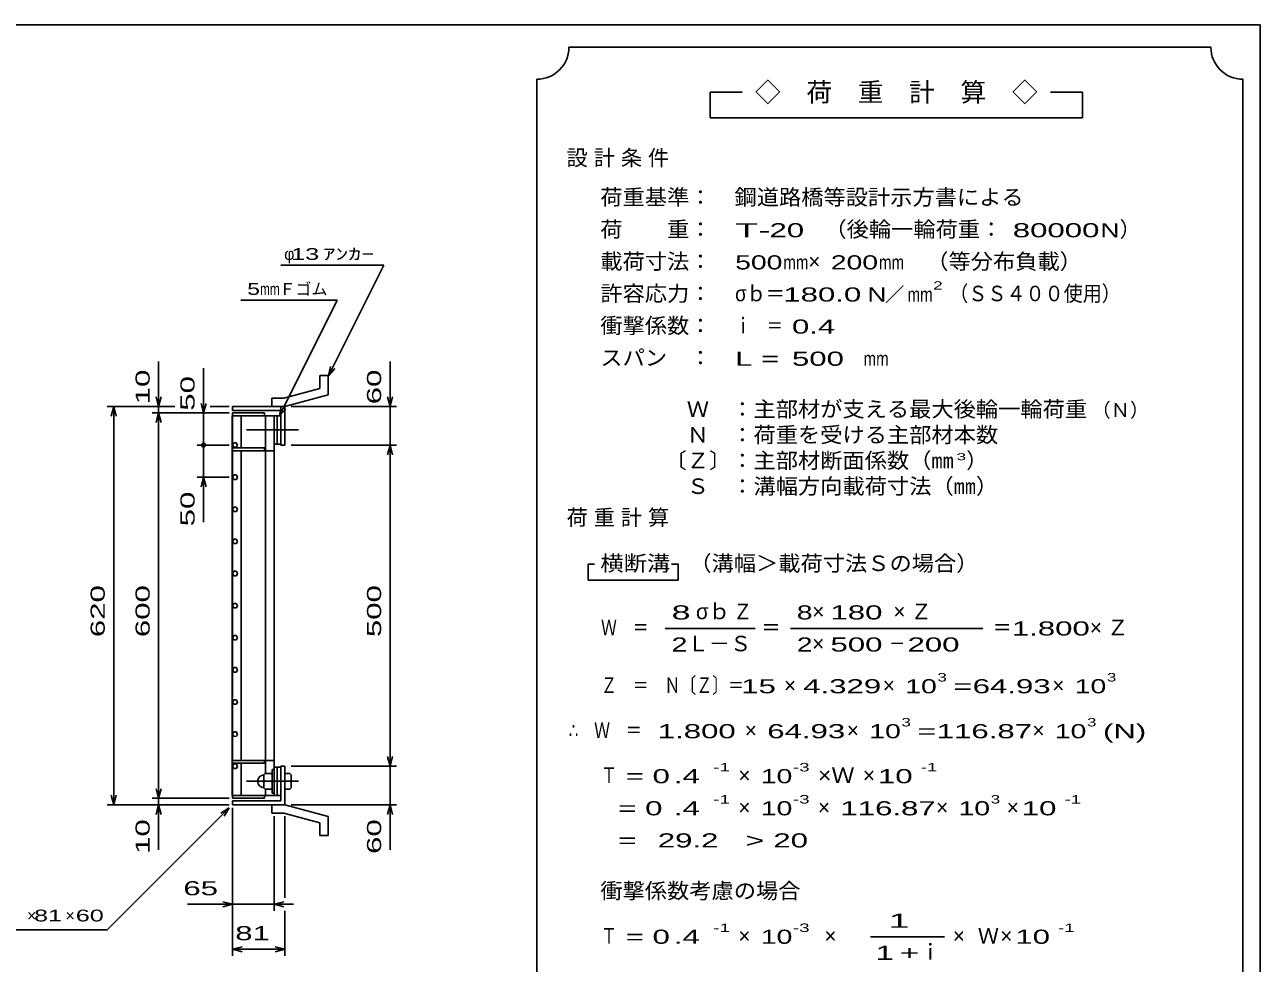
# Model space of a CAD drawing. Units: millimetres, scale not verified. Extents: x -1820 to 1731, y -1282 to 1054.
# Drawn here: x -194 to 1731, y -408 to 1054 of the extents above; entities that cross this region are included whole.
import ezdxf
from ezdxf.enums import TextEntityAlignment as Align

# ---------------------------------------------------------------- set-up
doc = ezdxf.new("R2010")
doc.units = ezdxf.units.MM
doc.header["$LTSCALE"] = 10
doc.linetypes.add('CHAIN', pattern=[18.5, 12, -1.5, 3.5, -1.5])
for name, color, linetype, lineweight in [('0_2', 150, 'Continuous', 25), ('16', 3, 'Continuous', 25), ('19', 6, 'Continuous', 25), ('22', 4, 'Continuous', 25), ('24', 2, 'Continuous', 25)]:
    doc.layers.add(name, color=color, linetype=linetype, lineweight=lineweight)
doc.styles.add('ベクトル', font='')
doc.styles.get('ベクトル').set_extended_font_data('ベクトル')

msp = doc.modelspace()

# ---------------------------------------------------------------- linework, layer by layer
at = {"layer": '0_2'}
for p, q in [((-1729, 1053.5), (1731, 1053.5)), ((1731, 1053.5), (1731, -1146.5))]:
    msp.add_line(p, q, dxfattribs=at)
at = {"layer": '16'}
for p, q in [((129.3, -146.5), (129.3, 444.5)), ((129.3, 444.5), (130, 444.5)), ((180, 449), (130, 449)), ((130, 449), (130, 444.5)), ((130, 444.5), (180, 444.5)), ((130, -146.5), (130, 444.5)), ((130, 444.5), (195, 444.5)), ((143.5, 394.5), (143.5, 444.5)), ((180, 444.5), (180, 449)), ((181.5, -111.5), (181.5, 444.5)), ((195, -146.5), (195, 444.5)), ((195, 444.5), (199.5, 444.5)), ((199.5, 444.5), (199.5, 400.5)), ((205.5, 444.5), (199.5, 444.5)), ((205.5, 400.5), (205.5, 444.5)), ((131.98, 402.45), (130, 398.97)), ((130, 398.97), (132.02, 395.52)), ((130, 394.5), (130, 390)), ((180, 394.5), (130, 394.5)), ((130, 390), (195, 390)), ((135.98, 402.48), (131.98, 402.45)), ((132.02, 395.52), (136.02, 395.55)), ((138, 399), (135.98, 402.48)), ((136.02, 395.55), (138, 399.03)), ((143.5, -92), (143.5, 390)), ((180, 390), (180, 394.5)), ((199.5, 400.5), (195, 400.5)), ((199.5, 400.5), (205.5, 400.5)), ((131.98, 352.45), (130, 348.97)), ((130, 348.97), (132.02, 345.52)), ((135.98, 352.48), (131.98, 352.45)), ((138, 349), (135.98, 352.48)), ((136.02, 345.55), (138, 349.03)), ((132.02, 345.52), (136.02, 345.55)), ((131.98, 302.45), (130, 298.97)), ((130, 298.97), (132.02, 295.52)), ((135.98, 302.48), (131.98, 302.45)), ((132.02, 295.52), (136.02, 295.55)), ((138, 299), (135.98, 302.48)), ((136.02, 295.55), (138, 299.03)), ((131.98, 252.45), (130, 248.97)), ((135.98, 252.48), (131.98, 252.45)), ((138, 249), (135.98, 252.48)), ((130, 248.97), (132.02, 245.52)), ((132.02, 245.52), (136.02, 245.55)), ((136.02, 245.55), (138, 249.03)), ((131.98, 202.45), (130, 198.97)), ((130, 198.97), (132.02, 195.52)), ((135.98, 202.48), (131.98, 202.45)), ((132.02, 195.52), (136.02, 195.55)), ((138, 199), (135.98, 202.48)), ((136.02, 195.55), (138, 199.03)), ((131.98, 152.45), (130, 148.97)), ((130, 148.97), (132.02, 145.52)), ((135.98, 152.48), (131.98, 152.45)), ((132.02, 145.52), (136.02, 145.55)), ((138, 149), (135.98, 152.48)), ((136.02, 145.55), (138, 149.03)), ((131.98, 102.45), (130, 98.97)), ((130, 98.97), (132.02, 95.52)), ((135.98, 102.48), (131.98, 102.45)), ((138, 99), (135.98, 102.48)), ((136.02, 95.55), (138, 99.03)), ((132.02, 95.52), (136.02, 95.55)), ((131.98, 52.45), (130, 48.97)), ((130, 48.97), (132.02, 45.52)), ((135.98, 52.48), (131.98, 52.45)), ((132.02, 45.52), (136.02, 45.55)), ((138, 49), (135.98, 52.48)), ((136.02, 45.55), (138, 49.03)), ((131.98, 2.45), (130, -1.03)), ((135.98, 2.48), (131.98, 2.45)), ((138, -1), (135.98, 2.48)), ((130, -1.03), (132.02, -4.48)), ((132.02, -4.48), (136.02, -4.45)), ((136.02, -4.45), (138, -0.97)), ((131.98, -47.55), (130, -51.03)), ((130, -51.03), (132.02, -54.48)), ((135.98, -47.52), (131.98, -47.55)), ((132.02, -54.48), (136.02, -54.45)), ((138, -51), (135.98, -47.52)), ((136.02, -54.45), (138, -50.97)), ((130, -96.5), (130, -92)), ((130, -92), (195, -92)), ((180, -96.5), (180, -92)), ((130, -96.5), (180, -96.5)), ((131.98, -97.55), (130, -101.03)), ((130, -101.03), (132.02, -104.48)), ((135.98, -97.52), (131.98, -97.55)), ((132.02, -104.48), (136.02, -104.45)), ((138, -101), (135.98, -97.52)), ((136.02, -104.45), (138, -100.97)), ((143.5, -146.5), (143.5, -96.5)), ((181, -112.5), (179, -114.5)), ((179, -134.5), (179, -114.5)), ((181, -112.5), (190, -112.5)), ((192, -114.5), (190, -112.5)), ((192, -143), (192, -106)), ((192, -106), (195, -106)), ((199.5, -102.5), (195, -102.5)), ((195, -143), (195, -106)), ((199.5, -146.5), (199.5, -102.5)), ((199.5, -102.5), (205.5, -102.5)), ((205.5, -102.5), (205.5, -146.5)), ((181, -124.5), (179, -122.5)), ((181, -124.5), (179, -126.5)), ((179, -134.5), (181, -136.5)), ((181, -124.5), (190, -124.5)), ((190, -124.5), (192, -122.5)), ((192, -126.5), (190, -124.5)), ((190, -136.5), (192, -134.5)), ((129.3, -146.5), (130, -146.5)), ((130, -146.5), (180, -146.5)), ((130, -151), (130, -146.5)), ((130, -146.5), (195, -146.5)), ((180, -151), (130, -151)), ((180, -146.5), (180, -151)), ((181, -136.5), (190, -136.5)), ((181.5, -146.5), (181.5, -137.5)), ((192, -143), (195, -143)), ((195, -146.5), (199.5, -146.5)), ((205.5, -146.5), (199.5, -146.5))]:
    msp.add_line(p, q, dxfattribs=at)
at = {"layer": '16', "linetype": 'CHAIN'}
for p, q in [((152, 422.5), (233, 422.5)), ((152, -124.5), (233, -124.5))]:
    msp.add_line(p, q, dxfattribs=at)
at = {"layer": '16'}
msp.add_arc((179, -124.5), 10, 90, 270, dxfattribs=at)
at = {"layer": '19'}
for p, q in [((266.11, 507.12), (279.11, 507.12)), ((266.11, 487.1), (266.11, 507.12)), ((279.11, 477.12), (279.11, 507.12)), ((266.11, 487.1), (209.78, 472.01)), ((191.49, 472.01), (209.78, 472.01)), ((191.49, 459.01), (191.49, 472.01)), ((211.5, 459), (279.11, 477.12)), ((130, 453), (130, 459)), ((130, 459), (211.5, 459)), ((205.5, 453), (130, 453)), ((191.5, 459), (211.5, 459)), ((205.5, 399), (205.5, 453)), ((211.5, 459), (211.5, 399)), ((211.5, 399), (205.5, 399)), ((211.5, -101), (205.5, -101)), ((205.5, -101), (205.5, -155)), ((211.5, -161), (211.5, -101)), ((219.5, -112.5), (211.5, -112.5)), ((211.5, -112.5), (211.5, -136.5)), ((221.5, -114.5), (219.5, -112.5)), ((221.5, -134.5), (221.5, -114.5)), ((211.5, -124.5), (219.5, -124.5)), ((221.5, -122.5), (219.5, -124.5)), ((219.5, -124.5), (221.5, -126.5)), ((219.5, -136.5), (221.5, -134.5)), ((211.5, -136.5), (219.5, -136.5)), ((130, -155), (130, -161)), ((205.5, -155), (130, -155)), ((130, -161), (211.5, -161)), ((191.49, -174.01), (191.49, -161.01)), ((191.5, -161), (211.5, -161)), ((211.5, -161), (279.11, -179.12)), ((191.49, -174.01), (209.78, -174.01)), ((266.11, -189.1), (209.78, -174.01)), ((266.11, -209.12), (266.11, -189.1)), ((279.11, -209.12), (279.11, -179.12)), ((266.11, -209.12), (279.11, -209.12))]:
    msp.add_line(p, q, dxfattribs=at)
at = {"layer": '22'}
for p, q in [((205.5, 679), (365.5, 679)), ((279.5, 507), (365.5, 679)), ((143, 624.5), (293, 624.5)), ((203, 444.5), (293, 624.5)), ((15, 459), (15, 529)), ((279.5, 507), (282.5, 521.6)), ((375.5, 459), (375.5, 529)), ((85, 449), (85, 519)), ((279.5, 507), (289.5, 518)), ((15, 459), (11, 474)), ((15, 459), (19, 474)), ((85, 449), (81, 464)), ((89, 464), (85, 449)), ((375.5, 459), (371.5, 474)), ((375.5, 459), (379.5, 474)), ((-65, 459), (40, 459)), ((-59, 444), (-55, 459)), ((-51, 444), (-55, 459)), ((-55, -161), (-55, 459)), ((5, 459), (40, 459)), ((5, 449), (125, 449)), ((11, 434), (15, 449)), ((15, 449), (15, 459)), ((19, 434), (15, 449)), ((15, -151), (15, 449)), ((125, 449), (75, 449)), ((85, 449), (85, 399)), ((95, 459), (125, 459)), ((95, 459), (125, 459)), ((203, 444.5), (206, 459.1)), ((203, 444.5), (213, 455.5)), ((221.5, 459), (385.5, 459)), ((375.5, 399), (375.5, 459)), ((75, 399), (125, 399)), ((85, 349), (85, 399)), ((221.5, 399), (385.5, 399)), ((371.5, 384), (375.5, 399)), ((379.5, 384), (375.5, 399)), ((375.5, -101), (375.5, 399)), ((75, 349), (125, 349)), ((81, 334), (85, 349)), ((89, 334), (85, 349)), ((85, 279), (85, 349)), ((375.5, -101), (371.5, -86)), ((375.5, -101), (379.5, -86)), ((221.5, -101), (385.5, -101)), ((375.5, -161), (375.5, -101)), ((-55, -161), (-59, -146)), ((-55, -161), (-51, -146)), ((5, -151), (125, -151)), ((15, -151), (11, -136)), ((15, -151), (19, -136)), ((15, -161), (15, -151)), ((-65, -161), (125, -161)), ((-65, -356), (125, -166)), ((5, -161), (125, -161)), ((11, -176), (15, -161)), ((19, -176), (15, -161)), ((15, -231), (15, -161)), ((112, -174), (125, -166)), ((117, -179), (125, -166)), ((130, -326), (130, -166)), ((130, -396), (130, -166)), ((221.5, -161), (385.5, -161)), ((371.5, -176), (375.5, -161)), ((379.5, -176), (375.5, -161)), ((375.5, -231), (375.5, -161)), ((195, -326), (195, -179)), ((211.5, -306), (211.5, -179)), ((60, -316), (130, -316)), ((130, -316), (115, -312)), ((115, -320), (130, -316)), ((130, -316), (195, -316)), ((195, -316), (210, -312)), ((210, -320), (195, -316)), ((195, -316), (225, -316)), ((211.5, -396), (211.5, -326)), ((-265, -356), (-65, -356)), ((130, -386), (145, -382)), ((211.5, -386), (196.5, -382)), ((145, -390), (130, -386)), ((130, -386), (211.5, -386)), ((196.5, -390), (211.5, -386))]:
    msp.add_line(p, q, dxfattribs=at)
msp.add_circle((85, 399), 3, dxfattribs=at)
at = {"layer": '24', "color": 4}
for p, q in [((1654, 1018.5), (654, 1018.5)), ((604, 968.5), (604, -581.5)), ((1704, -581.5), (1704, 968.5)), ((924, 948.5), (874, 948.5)), ((874, 948.5), (874, 908.5)), ((1454, 948.5), (1404, 948.5)), ((1454, 908.5), (1454, 948.5)), ((874, 908.5), (1454, 908.5)), ((694, 213.5), (684, 213.5)), ((684, 213.5), (684, 188.5)), ((824, 213.5), (814, 213.5)), ((824, 188.5), (824, 213.5)), ((684, 188.5), (824, 188.5)), ((804, 113.5), (944, 113.5)), ((999, 113.5), (1299, 113.5)), ((1124, -366.5), (1239, -366.5))]:
    msp.add_line(p, q, dxfattribs=at)
for centre, start, end in [((604, 1018.5), 270, 0), ((1704, 1018.5), 180, 270)]:
    msp.add_arc(centre, 50, start, end, dxfattribs=at)

# ---------------------------------------------------------------- texts
at = {"layer": '22', "color": 2, "style": 'ベクトル'}
for s, p in [('φ', (210.5, 696.5)), ('Ｆゴム', (203, 642)), ('×', (-190, -333.5)), ('×', (-130, -333.5))]:
    msp.add_text(s, height=18.33, dxfattribs=at).set_placement(p, align=Align.MIDDLE_LEFT)
for s, height, width, p in [(' 13 ', 18.33, 1.6, (210.5, 696.5)), ('ｱﾝｶｰ', 18.33, 1.6, (270.5, 696.5)), ('5', 18.33, 1.45, (153, 642)), ('mm', 18.33, 0.75, (173, 642)), (' 65 ', 21.99, 1.65, (40, -291)), (' 81 ', 18.33, 1.6, (-190, -333.5)), (' 60 ', 18.33, 1.6, (-125, -333.5)), (' 81 ', 21.99, 1.65, (120.75, -361))]:
    msp.add_text(s, height=height, dxfattribs=dict(at, width=width)).set_placement(p, align=Align.MIDDLE_LEFT)
at = {"layer": '22', "color": 2, "style": 'ベクトル', "width": 1.65}
for s, p in [(' 10 ', (-10, 449)), (' 50 ', (60, 439)), (' 60 ', (350.5, 449)), (' 50 ', (60, 259)), (' 620 ', (-80, 86.5)), (' 600 ', (-10, 86.5)), (' 500 ', (350.5, 86.5)), (' 10 ', (-10, -251)), (' 60 ', (350.5, -251))]:
    msp.add_text(s, height=21.99, rotation=90, dxfattribs=at).set_placement(p, align=Align.MIDDLE_LEFT)
at = {"layer": '24', "style": 'ベクトル'}
for s, height, p in [('◇\u3000荷\u3000重\u3000計\u3000算\u3000◇', 29.33, (944, 948.5)), ('）', 24.19, (1512, 735)), ('×', 24.19, (1027, 685)), ('／', 21.99, (1146.5, 633.5)), ('（Ｎ）', 21.99, (1468, 453.5)), ('）', 24.19, (1273, 375)), ('σｂ', 24.19, (852, 140)), ('×', 24.19, (1033, 140)), ('Ｌ－Ｓ', 24.19, (839, 90)), ('×', 24.19, (1033, 90)), ('×', 24.19, (989, 25)), ('×', 24.19, (1143, 25)), ('×', 24.19, (1407, 25)), ('×', 24.19, (928, -45)), ('×', 24.19, (1087, -45)), ('×', 24.19, (1376, -45)), ('×', 24.19, (918, -115)), ('×', 24.19, (1112, -115)), ('×', 24.19, (918, -165)), ('×', 24.19, (1042, -165)), ('×', 24.19, (1226, -165)), ('×', 24.19, (1336, -165)), ('×', 24.19, (918, -365)), ('×', 24.19, (1052, -365)), ('×', 24.19, (1252, -365)), ('Ｗ', 24.19, (1291, -365)), ('×', 24.19, (1326, -365)), ('ｉ', 24.19, (1200.5, -390))]:
    msp.add_text(s, height=height, dxfattribs=at).set_placement(p, align=Align.MIDDLE_LEFT)
for s, height, width, p in [('荷重基準：\u3000', 24.19, 1.05, (703, 785)), ('鋼道路橋等設計示方書による', 24.19, 1.05, (912, 785)), ('荷\u3000\u3000重：\u3000', 24.19, 1.05, (703, 735)), ('（後輪一輪荷重：', 24.19, 1.05, (1052, 735)), ('T-', 21.99, 2, (913, 733.5)), (' 20 ', 21.99, 1.65, (953, 733.5)), (' 80000', 21.99, 1.65, (1332, 733.5)), ('N', 21.99, 1.4, (1482, 733.5)), ('載荷寸法：\u3000', 24.19, 1.05, (703, 685)), ('500', 21.99, 1.5, (913, 683.5)), ('200', 21.99, 1.5, (1062, 683.5)), ('\u3000（等分布負載）', 24.19, 1.05, (1176, 685)), ('mm', 21.99, 0.8, (988, 683.5)), ('mm', 21.99, 0.8, (1137, 683.5)), ('許容応力：\u3000', 24.19, 1.05, (703, 635)), ('σｂ＝', 24.19, 0.9, (913, 635)), ('180.0', 21.99, 1.65, (988, 633.5)), ('N', 21.99, 1.4, (1119, 633.5)), ('mm', 21.99, 0.8, (1181.5, 633.5)), ('2', 13.2, 1.5, (1221.5, 647.5)), ('（ＳＳ４００使用）', 24.19, 0.9, (1246.5, 635)), ('衝撃係数：\u3000', 24.19, 1.05, (703, 585)), ('ｉ\u3000＝', 24.19, 0.75, (913, 585)), (' 0.4', 21.99, 1.65, (988, 583.5)), ('スパン\u3000：\u3000', 24.19, 1.05, (703, 535)), ('L =', 21.99, 1.65, (913, 533.5)), (' 500 ', 21.99, 1.65, (988, 533.5)), ('mm', 21.99, 0.8, (1113, 533.5)), ('\u3000Ｗ\u3000：主部材が支える最大後輪一輪荷重', 24.19, 1.05, (803, 455)), ('\u3000Ｎ\u3000：荷重を受ける主部材本数', 24.19, 1.05, (803, 415)), ('〔Ｚ〕：主部材断面係数（㎜', 24.19, 1.05, (803, 375)), ('3', 11, 1.8, (1258, 381)), ('\u3000Ｓ\u3000：溝幅方向載荷寸法（㎜）', 24.19, 1.05, (803, 335)), ('\u3000（溝幅＞載荷寸法Ｓの場合）', 24.19, 1.05, (807, 215)), ('横断溝', 24.19, 1.1, (703, 215)), ('8', 21.99, 1.8, (814, 138.5)), ('Ｚ', 24.19, 0.9, (910, 140)), ('8', 21.99, 1.5, (1009, 138.5)), (' 180 ', 21.99, 1.65, (1048, 138.5)), ('Ｗ\u3000＝', 24.19, 0.75, (704, 115)), ('＝', 24.19, 0.9, (954, 115)), ('＝', 24.19, 0.9, (1314, 115)), ('1.800', 21.99, 1.65, (1344, 113.5)), ('2', 21.99, 1.5, (814, 88.5)), ('2', 21.99, 1.5, (1009, 88.5)), (' 500 ', 21.99, 1.65, (1048, 88.5)), (' 200 ', 21.99, 1.65, (1168, 88.5)), ('－', 24.19, 0.75, (1153, 90)), ('Ｚ\u3000＝\u3000Ｎ〔Ｚ〕＝', 24.19, 0.75, (704, 25)), ('3', 13.2, 1.5, (1228, 37.5)), ('3', 13.2, 1.5, (1492, 37.5)), (' 15 ', 21.99, 1.65, (909, 23.5)), ('4.329', 21.99, 1.65, (1019, 23.5)), ('10', 21.99, 1.5, (1178, 23.5)), ('=', 21.99, 1.7, (1253, 23.5)), ('64.93', 21.99, 1.65, (1283, 23.5)), ('10', 21.99, 1.5, (1442, 23.5)), ('∴\u3000Ｗ\u3000＝', 24.19, 0.75, (654, -45)), (' 1.800', 21.99, 1.65, (779, -46.5)), ('64.93', 21.99, 1.65, (963, -46.5)), ('10', 21.99, 1.5, (1122, -46.5)), ('3', 13.2, 1.5, (1172, -32.5)), ('116.87', 21.99, 1.65, (1227, -46.5)), ('10', 21.99, 1.5, (1411, -46.5)), ('3', 13.2, 1.5, (1461, -32.5)), ('(N)', 21.99, 1.65, (1486, -46.5)), ('=', 21.99, 1.7, (1197, -46.5)), ('-1', 13.2, 1.65, (879, -102.5)), ('-3', 13.2, 1.65, (1003, -102.5)), ('-1', 13.2, 1.65, (1202, -102.5)), ('Ｔ', 24.19, 0.75, (704, -115)), (' = 0', 21.99, 1.65, (729, -116.5)), (' .4 ', 21.99, 1.65, (804, -116.5)), ('10', 21.99, 1.5, (953, -116.5)), ('×Ｗ', 24.19, 1.1, (1042, -115)), (' 10 ', 21.99, 1.65, (1122, -116.5)), ('-1', 13.2, 1.65, (879, -152.5)), ('-3', 13.2, 1.65, (1003, -152.5)), ('3', 13.2, 1.5, (1311, -152.5)), ('-1', 13.2, 1.65, (1426, -152.5)), ('  = 0', 21.99, 1.65, (704, -166.5)), (' .4 ', 21.99, 1.65, (804, -166.5)), ('10', 21.99, 1.5, (953, -166.5)), ('116.87', 21.99, 1.65, (1077, -166.5)), ('10', 21.99, 1.5, (1261, -166.5)), (' 10 ', 21.99, 1.65, (1346, -166.5)), (' 29.2', 21.99, 1.65, (779, -216.5)), ('>', 21.99, 1.7, (929, -216.5)), (' 20 ', 21.99, 1.65, (959, -216.5)), ('  =', 21.99, 1.65, (704, -216.5)), ('衝撃係数考慮の場合', 24.19, 1.05, (703, -295)), ('-1', 13.2, 1.65, (879, -352.5)), ('-3', 13.2, 1.65, (1003, -352.5)), ('-1', 13.2, 1.65, (1416, -352.5)), ('Ｔ', 24.19, 0.75, (704, -365)), (' = 0', 21.99, 1.65, (729, -366.5)), (' .4 ', 21.99, 1.65, (804, -366.5)), ('10', 21.99, 1.5, (953, -366.5)), (' 10 ', 21.99, 1.65, (1336, -366.5))]:
    msp.add_text(s, height=height, dxfattribs=dict(at, width=width)).set_placement(p, align=Align.MIDDLE_LEFT)
at = {"layer": '24', "attachment_point": 4, "style": 'ベクトル'}
for s, insert, char_height in [('\\T1.28;設計条件', (650.5, 845), 24.19), ('\\T1.28;荷重計算', (650.5, 285), 24.19), ('\\T1.42;×Ｚ', (1159.5, 140), 24.19), ('\\T1.42;×Ｚ', (1465.5, 115), 24.19), ('\\T1.25;\\W2;\\~1\\~', (1131.5, -341.5), 21.99), ('\\T1.33;\\W1.75;1+', (1131.5, -391.5), 21.99)]:
    msp.add_mtext(s, dxfattribs=dict(at, insert=insert, char_height=char_height))

doc.saveas('drawing.dxf')
